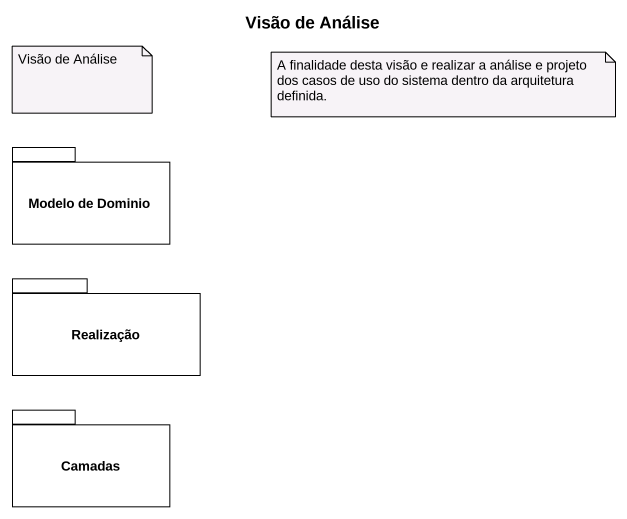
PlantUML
@startuml
title Visão de Análise
package "Modelo de Dominio" as Modelo_de_Dominio {
}
package Realização {
}
package Camadas {
}
note as N1
  Visão de Análise
end note
note as N2
  A finalidade desta visão e realizar a análise e projeto dos casos de uso do sistema dentro da arquitetura definida.
end note
@enduml
